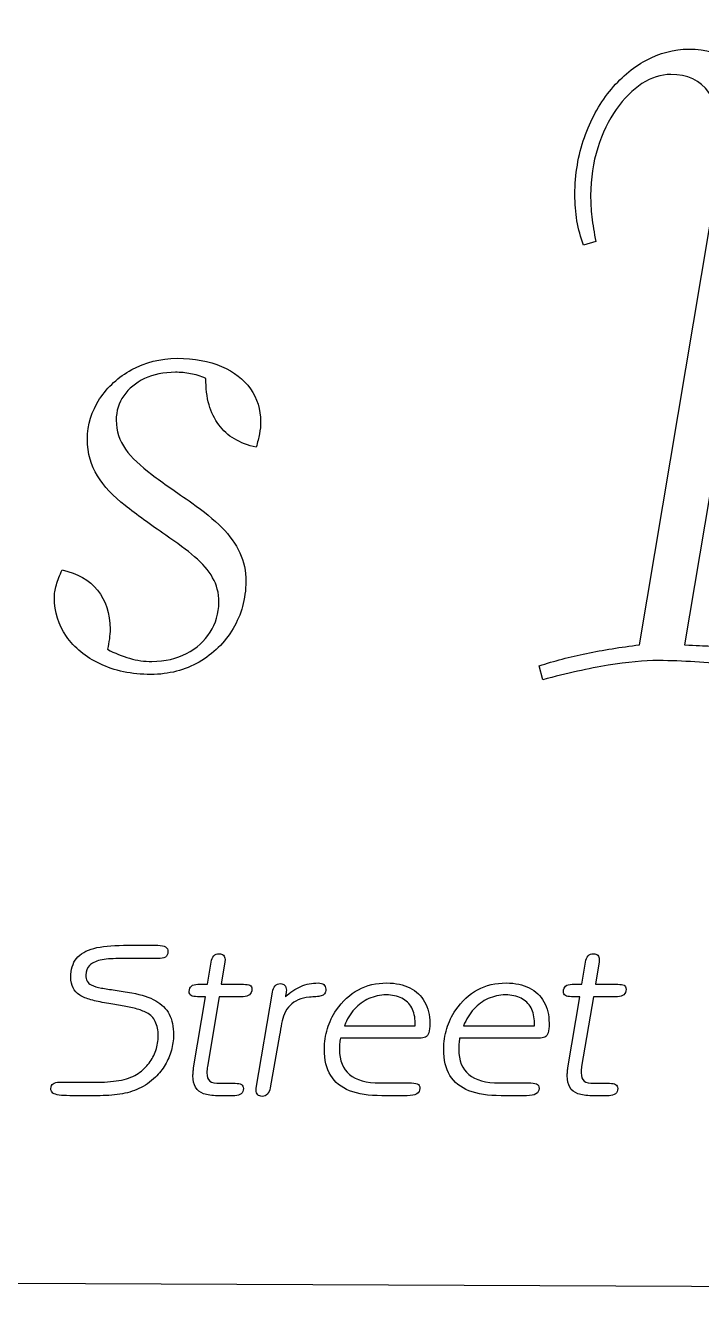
# Model space of a CAD drawing. Header units: millimetres. Extents: x -101 to 196, y -76 to 155.
# Drawn here: x 136.93 to 152.02, y 101.68 to 129.98 of the extents above; entities that cross this region are included whole.
import ezdxf

# ---------------------------------------------------------------- set-up
doc = ezdxf.new("R2010")
doc.units = ezdxf.units.MM
doc.header["$MEASUREMENT"] = 0
doc.layers.add('Capa 1', color=7, linetype='Continuous')

msp = doc.modelspace()

# ---------------------------------------------------------------- linework, layer by layer
at = {"layer": 'Capa 1', "color": 7}
msp.add_open_spline([(81.1485, 137.9786), (81.1485, 137.9786), (80.2355, 137.9786), (80.2355, 137.9786), (80.2355, 137.9786), (80.2355, 137.9786), (80.1349, 131.3575), (80.1349, 131.3575), (80.1349, 131.3575), (80.1349, 131.3575), (69.8957, 131.4652), (69.8957, 131.4652), (69.8957, 131.4652), (69.8957, 131.4652), (70.0032, 137.6636), (70.0032, 137.6636), (70.0032, 137.6636), (70.0032, 137.6636), (60.0788, 138.0784), (60.0788, 138.0784), (60.0788, 138.0784), (60.0788, 138.0784), (60.0788, 131.3575), (60.0788, 131.3575), (60.0788, 131.3575), (60.0788, 131.3575), (50.6702, 131.3575), (50.6702, 131.3575), (50.6702, 131.3575), (50.6702, 131.3575), (50.4628, 137.8708), (50.4628, 137.8708), (50.4628, 137.8708), (50.4628, 137.8708), (40.8469, 137.8708), (40.8469, 137.8708), (40.8469, 137.8708), (40.8469, 137.8708), (41.1552, 131.4652), (41.1552, 131.4652), (41.1552, 131.4652), (41.1552, 131.4652), (32.0617, 131.4652), (32.0617, 131.4652), (32.0617, 131.4652), (32.0617, 131.4652), (31.0231, 137.7698), (31.0231, 137.7698), (31.0231, 137.7698), (31.0231, 137.7698), (22.2983, 137.8708), (22.2983, 137.8708), (22.2983, 137.8708), (22.2983, 137.8708), (25.5685, 102.342), (25.5685, 102.342), (25.5685, 102.342), (25.5685, 102.342), (111.2145, 101.96), (111.2145, 101.96), (111.2145, 101.96), (111.2145, 101.96), (111.2133, 102.0352), (111.2133, 102.0352), (111.2133, 102.0352), (111.2133, 102.0352), (192.3729, 101.679), (192.3729, 101.679), (192.3729, 101.679), (192.3729, 101.679), (195.583, 137.67), (195.583, 137.67), (195.583, 137.67), (195.583, 137.67), (184.4111, 137.7698), (184.4111, 137.7698), (184.4111, 137.7698), (184.4111, 137.7698), (183.8962, 131.4317), (183.8962, 131.4317), (183.8962, 131.4317), (183.8962, 131.4317), (177.4892, 131.5317), (177.4892, 131.5317), (177.4892, 131.5317), (177.4892, 131.5317), (177.2821, 137.67), (177.2821, 137.67), (177.2821, 137.67), (177.2821, 137.67), (168.3897, 137.7698), (168.3897, 137.7698), (168.3897, 137.7698), (168.3897, 137.7698), (168.1817, 131.4317), (168.1817, 131.4317), (168.1817, 131.4317), (168.1817, 131.4317), (159.2898, 131.5317), (159.2898, 131.5317), (159.2898, 131.5317), (159.2898, 131.5317), (159.2898, 137.8708), (159.2898, 137.8708), (159.2898, 137.8708), (159.2898, 137.8708), (149.7804, 137.8708), (149.7804, 137.8708), (149.7804, 137.8708), (149.7804, 137.8708), (149.7804, 131.5317), (149.7804, 131.5317), (149.7804, 131.5317), (149.7804, 131.5317), (139.6492, 131.3305), (139.6492, 131.3305), (139.6492, 131.3305), (139.6492, 131.3305), (139.341, 137.7698), (139.341, 137.7698), (139.341, 137.7698), (139.341, 137.7698), (138.0712, 137.7573), (138.0712, 137.7573), (138.0712, 137.7573), (138.5328, 142.1253), (138.9549, 146.0923), (139.2751, 149.0454), (139.2751, 149.0454), (137.8607, 149.9912), (133.5118, 151.2237), (133.5118, 151.2237), (133.5118, 151.2237), (133.5119, 151.2239), (133.5118, 151.2237), (132.38, 147.7261), (132.38, 147.7261), (130.6776, 148.2888), (127.7425, 149.0454), (127.7425, 149.0454), (127.7425, 149.0454), (127.7426, 149.0454), (127.7425, 149.0454), (128.5942, 152.4499), (128.5942, 152.4499), (125.3837, 153.5821), (121.5977, 153.6756), (121.5977, 153.6756), (121.5977, 153.6756), (121.5977, 153.6758), (121.5977, 153.6756), (120.747, 150.0851), (120.747, 150.0851), (119.1454, 150.467), (114.7966, 150.7478), (114.7966, 150.7478), (114.7966, 150.7478), (114.7967, 150.748), (114.7966, 150.7478), (115.0781, 154.1523), (115.0781, 154.1523), (111.4858, 154.5274), (107.3249, 154.3402), (107.3249, 154.3402), (107.3249, 154.3402), (107.3249, 154.3403), (107.3249, 154.3402), (107.5122, 150.9358), (107.5122, 150.9358), (104.115, 151.0359), (100.9924, 150.1786), (100.9924, 150.1786), (100.9924, 150.1786), (100.9925, 150.1787), (100.9924, 150.1786), (100.3285, 153.777), (100.3285, 153.777), (97.4943, 153.871), (93.8089, 152.7317), (93.8089, 152.7317), (93.8089, 152.7317), (93.8089, 152.7318), (93.8089, 152.7317), (94.4725, 149.2333), (94.4725, 149.2333), (91.2554, 148.671), (88.2336, 147.6322), (88.2336, 147.6322), (88.2336, 147.6322), (88.2336, 147.6323), (87.852, 148.6708), (87.0944, 151.3172), (87.0944, 151.3172), (84.541, 150.8421), (79.7029, 149.0119), (79.7029, 149.0119), (79.7029, 149.0119), (79.7029, 149.0119), (81.1485, 137.9786), (81.1485, 137.9786)], degree=3, knots=[0, 0, 0, 0, 0.0196078, 0.0196078, 0.0196078, 0.0196078, 0.0392157, 0.0392157, 0.0392157, 0.0392157, 0.0588235, 0.0588235, 0.0588235, 0.0588235, 0.0784314, 0.0784314, 0.0784314, 0.0784314, 0.0980392, 0.0980392, 0.0980392, 0.0980392, 0.1176471, 0.1176471, 0.1176471, 0.1176471, 0.1372549, 0.1372549, 0.1372549, 0.1372549, 0.1568627, 0.1568627, 0.1568627, 0.1568627, 0.1764706, 0.1764706, 0.1764706, 0.1764706, 0.1960784, 0.1960784, 0.1960784, 0.1960784, 0.2156863, 0.2156863, 0.2156863, 0.2156863, 0.2352941, 0.2352941, 0.2352941, 0.2352941, 0.254902, 0.254902, 0.254902, 0.254902, 0.2745098, 0.2745098, 0.2745098, 0.2745098, 0.2941176, 0.2941176, 0.2941176, 0.2941176, 0.3137255, 0.3137255, 0.3137255, 0.3137255, 0.3333333, 0.3333333, 0.3333333, 0.3333333, 0.3529412, 0.3529412, 0.3529412, 0.3529412, 0.372549, 0.372549, 0.372549, 0.372549, 0.3921569, 0.3921569, 0.3921569, 0.3921569, 0.4117647, 0.4117647, 0.4117647, 0.4117647, 0.4313725, 0.4313725, 0.4313725, 0.4313725, 0.4509804, 0.4509804, 0.4509804, 0.4509804, 0.4705882, 0.4705882, 0.4705882, 0.4705882, 0.4901961, 0.4901961, 0.4901961, 0.4901961, 0.5098039, 0.5098039, 0.5098039, 0.5098039, 0.5294118, 0.5294118, 0.5294118, 0.5294118, 0.5490196, 0.5490196, 0.5490196, 0.5490196, 0.5686275, 0.5686275, 0.5686275, 0.5686275, 0.5882353, 0.5882353, 0.5882353, 0.5882353, 0.6078431, 0.6078431, 0.6078431, 0.6078431, 0.627451, 0.627451, 0.627451, 0.627451, 0.6470588, 0.6470588, 0.6470588, 0.6470588, 0.6666667, 0.6666667, 0.6666667, 0.6666667, 0.6862745, 0.6862745, 0.6862745, 0.6862745, 0.7058824, 0.7058824, 0.7058824, 0.7058824, 0.7254902, 0.7254902, 0.7254902, 0.7254902, 0.745098, 0.745098, 0.745098, 0.745098, 0.7647059, 0.7647059, 0.7647059, 0.7647059, 0.7843137, 0.7843137, 0.7843137, 0.7843137, 0.8039216, 0.8039216, 0.8039216, 0.8039216, 0.8235294, 0.8235294, 0.8235294, 0.8235294, 0.8431373, 0.8431373, 0.8431373, 0.8431373, 0.8627451, 0.8627451, 0.8627451, 0.8627451, 0.8823529, 0.8823529, 0.8823529, 0.8823529, 0.9019608, 0.9019608, 0.9019608, 0.9019608, 0.9215686, 0.9215686, 0.9215686, 0.9215686, 0.9411765, 0.9411765, 0.9411765, 0.9411765, 0.9607843, 0.9607843, 0.9607843, 0.9607843, 1, 1, 1, 1], dxfattribs=at)
at = {"layer": 'Capa 1', "lineweight": 9}
msp.add_open_spline([(81.1485, 137.9786), (81.1485, 137.9786), (80.2355, 137.9786), (80.2355, 137.9786), (80.2355, 137.9786), (80.2355, 137.9786), (80.1349, 131.3575), (80.1349, 131.3575), (80.1349, 131.3575), (80.1349, 131.3575), (69.8957, 131.4652), (69.8957, 131.4652), (69.8957, 131.4652), (69.8957, 131.4652), (70.0032, 137.6636), (70.0032, 137.6636), (70.0032, 137.6636), (70.0032, 137.6636), (60.0788, 138.0784), (60.0788, 138.0784), (60.0788, 138.0784), (60.0788, 138.0784), (60.0788, 131.3575), (60.0788, 131.3575), (60.0788, 131.3575), (60.0788, 131.3575), (50.6702, 131.3575), (50.6702, 131.3575), (50.6702, 131.3575), (50.6702, 131.3575), (50.4628, 137.8708), (50.4628, 137.8708), (50.4628, 137.8708), (50.4628, 137.8708), (40.8469, 137.8708), (40.8469, 137.8708), (40.8469, 137.8708), (40.8469, 137.8708), (41.1552, 131.4652), (41.1552, 131.4652), (41.1552, 131.4652), (41.1552, 131.4652), (32.0617, 131.4652), (32.0617, 131.4652), (32.0617, 131.4652), (32.0617, 131.4652), (31.0231, 137.7698), (31.0231, 137.7698), (31.0231, 137.7698), (31.0231, 137.7698), (22.2983, 137.8708), (22.2983, 137.8708), (22.2983, 137.8708), (22.2983, 137.8708), (25.5685, 102.342), (25.5685, 102.342), (25.5685, 102.342), (25.5685, 102.342), (111.2145, 101.96), (111.2145, 101.96), (111.2145, 101.96), (111.2145, 101.96), (111.2133, 102.0352), (111.2133, 102.0352), (111.2133, 102.0352), (111.2133, 102.0352), (192.3729, 101.679), (192.3729, 101.679), (192.3729, 101.679), (192.3729, 101.679), (195.583, 137.67), (195.583, 137.67), (195.583, 137.67), (195.583, 137.67), (184.4111, 137.7698), (184.4111, 137.7698), (184.4111, 137.7698), (184.4111, 137.7698), (183.8962, 131.4317), (183.8962, 131.4317), (183.8962, 131.4317), (183.8962, 131.4317), (177.4892, 131.5317), (177.4892, 131.5317), (177.4892, 131.5317), (177.4892, 131.5317), (177.2821, 137.67), (177.2821, 137.67), (177.2821, 137.67), (177.2821, 137.67), (168.3897, 137.7698), (168.3897, 137.7698), (168.3897, 137.7698), (168.3897, 137.7698), (168.1817, 131.4317), (168.1817, 131.4317), (168.1817, 131.4317), (168.1817, 131.4317), (159.2898, 131.5317), (159.2898, 131.5317), (159.2898, 131.5317), (159.2898, 131.5317), (159.2898, 137.8708), (159.2898, 137.8708), (159.2898, 137.8708), (159.2898, 137.8708), (149.7804, 137.8708), (149.7804, 137.8708), (149.7804, 137.8708), (149.7804, 137.8708), (149.7804, 131.5317), (149.7804, 131.5317), (149.7804, 131.5317), (149.7804, 131.5317), (139.6492, 131.3305), (139.6492, 131.3305), (139.6492, 131.3305), (139.6492, 131.3305), (139.341, 137.7698), (139.341, 137.7698), (139.341, 137.7698), (139.341, 137.7698), (138.0712, 137.7573), (138.0712, 137.7573), (138.0712, 137.7573), (138.5328, 142.1253), (138.9549, 146.0923), (139.2751, 149.0454), (139.2751, 149.0454), (137.8607, 149.9912), (133.5118, 151.2237), (133.5118, 151.2237), (133.5118, 151.2237), (133.5118, 151.2237), (133.5118, 151.2237), (132.38, 147.7261), (132.38, 147.7261), (130.6776, 148.2888), (127.7425, 149.0454), (127.7425, 149.0454), (127.7425, 149.0454), (127.7425, 149.0454), (127.7425, 149.0454), (128.5942, 152.4499), (128.5942, 152.4499), (125.3837, 153.5821), (121.5977, 153.6756), (121.5977, 153.6756), (121.5977, 153.6756), (121.5977, 153.6756), (121.5977, 153.6756), (120.747, 150.0851), (120.747, 150.0851), (119.1454, 150.467), (114.7966, 150.7478), (114.7966, 150.7478), (114.7966, 150.7478), (114.7966, 150.7478), (114.7966, 150.7478), (115.0781, 154.1523), (115.0781, 154.1523), (111.4858, 154.5274), (107.3249, 154.3402), (107.3249, 154.3402), (107.3249, 154.3402), (107.3249, 154.3402), (107.3249, 154.3402), (107.5122, 150.9358), (107.5122, 150.9358), (104.115, 151.0359), (100.9924, 150.1786), (100.9924, 150.1786), (100.9924, 150.1786), (100.9924, 150.1786), (100.9924, 150.1786), (100.3285, 153.777), (100.3285, 153.777), (97.4943, 153.871), (93.8089, 152.7317), (93.8089, 152.7317), (93.8089, 152.7317), (93.8089, 152.7317), (93.8089, 152.7317), (94.4725, 149.2333), (94.4725, 149.2333), (91.2554, 148.671), (88.2336, 147.6322), (88.2336, 147.6322), (88.2336, 147.6322), (88.2336, 147.6322), (87.852, 148.6708), (87.0944, 151.3172), (87.0944, 151.3172), (84.541, 150.8421), (79.7029, 149.0119), (79.7029, 149.0119), (79.7029, 149.0119), (79.7029, 149.0119), (81.1485, 137.9786), (81.1485, 137.9786)], degree=3, knots=[0, 0, 0, 0, 0.0196078, 0.0196078, 0.0196078, 0.0196078, 0.0392157, 0.0392157, 0.0392157, 0.0392157, 0.0588235, 0.0588235, 0.0588235, 0.0588235, 0.0784314, 0.0784314, 0.0784314, 0.0784314, 0.0980392, 0.0980392, 0.0980392, 0.0980392, 0.1176471, 0.1176471, 0.1176471, 0.1176471, 0.1372549, 0.1372549, 0.1372549, 0.1372549, 0.1568627, 0.1568627, 0.1568627, 0.1568627, 0.1764706, 0.1764706, 0.1764706, 0.1764706, 0.1960784, 0.1960784, 0.1960784, 0.1960784, 0.2156863, 0.2156863, 0.2156863, 0.2156863, 0.2352941, 0.2352941, 0.2352941, 0.2352941, 0.254902, 0.254902, 0.254902, 0.254902, 0.2745098, 0.2745098, 0.2745098, 0.2745098, 0.2941176, 0.2941176, 0.2941176, 0.2941176, 0.3137255, 0.3137255, 0.3137255, 0.3137255, 0.3333333, 0.3333333, 0.3333333, 0.3333333, 0.3529412, 0.3529412, 0.3529412, 0.3529412, 0.372549, 0.372549, 0.372549, 0.372549, 0.3921569, 0.3921569, 0.3921569, 0.3921569, 0.4117647, 0.4117647, 0.4117647, 0.4117647, 0.4313725, 0.4313725, 0.4313725, 0.4313725, 0.4509804, 0.4509804, 0.4509804, 0.4509804, 0.4705882, 0.4705882, 0.4705882, 0.4705882, 0.4901961, 0.4901961, 0.4901961, 0.4901961, 0.5098039, 0.5098039, 0.5098039, 0.5098039, 0.5294118, 0.5294118, 0.5294118, 0.5294118, 0.5490196, 0.5490196, 0.5490196, 0.5490196, 0.5686275, 0.5686275, 0.5686275, 0.5686275, 0.5882353, 0.5882353, 0.5882353, 0.5882353, 0.6078431, 0.6078431, 0.6078431, 0.6078431, 0.627451, 0.627451, 0.627451, 0.627451, 0.6470588, 0.6470588, 0.6470588, 0.6470588, 0.6666667, 0.6666667, 0.6666667, 0.6666667, 0.6862745, 0.6862745, 0.6862745, 0.6862745, 0.7058824, 0.7058824, 0.7058824, 0.7058824, 0.7254902, 0.7254902, 0.7254902, 0.7254902, 0.745098, 0.745098, 0.745098, 0.745098, 0.7647059, 0.7647059, 0.7647059, 0.7647059, 0.7843137, 0.7843137, 0.7843137, 0.7843137, 0.8039216, 0.8039216, 0.8039216, 0.8039216, 0.8235294, 0.8235294, 0.8235294, 0.8235294, 0.8431373, 0.8431373, 0.8431373, 0.8431373, 0.8627451, 0.8627451, 0.8627451, 0.8627451, 0.8823529, 0.8823529, 0.8823529, 0.8823529, 0.9019608, 0.9019608, 0.9019608, 0.9019608, 0.9215686, 0.9215686, 0.9215686, 0.9215686, 0.9411765, 0.9411765, 0.9411765, 0.9411765, 0.9607843, 0.9607843, 0.9607843, 0.9607843, 1, 1, 1, 1], dxfattribs=at)
at = {"layer": 'Capa 1', "color": 250}
for points, knots in [([(150.6327, 116.1679), (150.215, 116.1195), (149.8232, 116.0545), (149.4509, 115.9768), (149.4509, 115.9768), (149.0788, 115.9026), (148.7289, 115.8085), (148.3987, 115.7016), (148.3987, 115.7016), (148.3987, 115.7016), (148.4765, 115.3908), (148.4765, 115.3908), (148.4765, 115.3908), (149.0204, 115.5367), (149.506, 115.6433), (149.9366, 115.7146), (149.9366, 115.7146), (150.3674, 115.7827), (150.7395, 115.8182), (151.06, 115.8182), (151.06, 115.8182), (151.6104, 115.8151), (152.1446, 115.7793), (152.6658, 115.7113), (152.6658, 115.7113), (153.1872, 115.6466), (153.6922, 115.5818), (154.181, 115.5171), (154.181, 115.5171), (154.6699, 115.4523), (155.1459, 115.4167), (155.6056, 115.4102), (155.6056, 115.4102), (156.6029, 115.4168), (157.4607, 115.5851), (158.1795, 115.9218), (158.1795, 115.9218), (158.9016, 116.2586), (159.4583, 116.7247), (159.8501, 117.3269), (159.8501, 117.3269), (160.2419, 117.9292), (160.4393, 118.6284), (160.4426, 119.4313), (160.4426, 119.4313), (160.4427, 120.0854), (160.2613, 120.6681), (159.8986, 121.1796), (159.8986, 121.1796), (159.536, 121.688), (158.9856, 122.1542), (158.2475, 122.5783), (158.2475, 122.5783), (159.2286, 123.0674), (159.9602, 123.6078), (160.4393, 124.1971), (160.4393, 124.1971), (160.9217, 124.7864), (161.1613, 125.4598), (161.1613, 126.2109), (161.1613, 126.2109), (161.1582, 126.6319), (161.0868, 127.0203), (160.9476, 127.3796), (160.9476, 127.3796), (160.8086, 127.7392), (160.6109, 128.0531), (160.3584, 128.325), (160.3584, 128.325), (160.1059, 128.5939), (159.808, 128.8042), (159.4648, 128.9531), (159.4648, 128.9531), (159.125, 129.1054), (158.7493, 129.1798), (158.3446, 129.183), (158.3446, 129.183), (157.0561, 129.183), (156.0006, 128.6099), (155.1815, 127.4638), (155.1815, 127.4638), (154.3592, 126.3178), (153.7569, 124.5986), (153.3716, 122.3063), (153.3716, 122.3063), (153.3716, 122.3063), (152.3228, 116.129), (152.3228, 116.129), (152.3228, 116.129), (152.3228, 116.129), (152.4198, 116.129), (152.4198, 116.129), (152.4198, 116.129), (152.4101, 116.129), (152.3421, 116.1322), (152.2126, 116.1419), (152.2126, 116.1419), (152.0865, 116.1484), (151.8953, 116.1581), (151.6428, 116.1678), (151.6428, 116.1678), (151.6428, 116.1678), (153.3329, 126.2305), (153.3329, 126.2305), (153.3329, 126.2305), (153.3717, 126.4731), (153.404, 126.6965), (153.4299, 126.8972), (153.4299, 126.8972), (153.4559, 127.1012), (153.4688, 127.2793), (153.4688, 127.4347), (153.4688, 127.4347), (153.469, 127.8459), (153.4008, 128.202), (153.2713, 128.5031), (153.2713, 128.5031), (153.1386, 128.8042), (152.9443, 129.0373), (152.6885, 129.2024), (152.6885, 129.2024), (152.4327, 129.3676), (152.1155, 129.4517), (151.7399, 129.455), (151.7399, 129.455), (151.4032, 129.4517), (151.0827, 129.3675), (150.7783, 129.2024), (150.7783, 129.2024), (150.4742, 129.0374), (150.202, 128.8074), (149.9657, 128.5096), (149.9657, 128.5096), (149.7294, 128.215), (149.5416, 127.8718), (149.4056, 127.48), (149.4056, 127.48), (149.2665, 127.0883), (149.1984, 126.6641), (149.1951, 126.2109), (149.1951, 126.2109), (149.1952, 126.007), (149.2113, 125.8127), (149.2405, 125.6249), (149.2405, 125.6249), (149.2728, 125.4405), (149.3214, 125.259), (149.3894, 125.0842), (149.3894, 125.0842), (149.3894, 125.0842), (149.6616, 125.1621), (149.6616, 125.1621), (149.6616, 125.1621), (149.6227, 125.3561), (149.5934, 125.5407), (149.5739, 125.7123), (149.5739, 125.7123), (149.5546, 125.8872), (149.5448, 126.0458), (149.5448, 126.1914), (149.5448, 126.1914), (149.5481, 126.5736), (149.5998, 126.9264), (149.7034, 127.2534), (149.7034, 127.2534), (149.807, 127.5804), (149.9463, 127.8653), (150.1179, 128.1113), (150.1179, 128.1113), (150.2896, 128.3543), (150.4805, 128.5452), (150.6909, 128.6844), (150.6909, 128.6844), (150.9014, 128.8205), (151.115, 128.8884), (151.332, 128.8916), (151.332, 128.8916), (151.7108, 128.8885), (151.9924, 128.7556), (152.1802, 128.4901), (152.1802, 128.4901), (152.3649, 128.2248), (152.4586, 127.8459), (152.4586, 127.357), (152.4586, 127.357), (152.4587, 127.2988), (152.4522, 127.1919), (152.4392, 127.0397), (152.4392, 127.0397), (152.4264, 126.8877), (152.4004, 126.6868), (152.3615, 126.444), (152.3615, 126.444), (152.3615, 126.444), (150.6327, 116.1679), (150.6327, 116.1679)], [0, 0, 0, 0, 0.02, 0.02, 0.02, 0.02, 0.04, 0.04, 0.04, 0.04, 0.06, 0.06, 0.06, 0.06, 0.08, 0.08, 0.08, 0.08, 0.1, 0.1, 0.1, 0.1, 0.12, 0.12, 0.12, 0.12, 0.14, 0.14, 0.14, 0.14, 0.16, 0.16, 0.16, 0.16, 0.18, 0.18, 0.18, 0.18, 0.2, 0.2, 0.2, 0.2, 0.22, 0.22, 0.22, 0.22, 0.24, 0.24, 0.24, 0.24, 0.26, 0.26, 0.26, 0.26, 0.28, 0.28, 0.28, 0.28, 0.3, 0.3, 0.3, 0.3, 0.32, 0.32, 0.32, 0.32, 0.34, 0.34, 0.34, 0.34, 0.36, 0.36, 0.36, 0.36, 0.38, 0.38, 0.38, 0.38, 0.4, 0.4, 0.4, 0.4, 0.42, 0.42, 0.42, 0.42, 0.44, 0.44, 0.44, 0.44, 0.46, 0.46, 0.46, 0.46, 0.48, 0.48, 0.48, 0.48, 0.5, 0.5, 0.5, 0.5, 0.52, 0.52, 0.52, 0.52, 0.54, 0.54, 0.54, 0.54, 0.56, 0.56, 0.56, 0.56, 0.58, 0.58, 0.58, 0.58, 0.6, 0.6, 0.6, 0.6, 0.62, 0.62, 0.62, 0.62, 0.64, 0.64, 0.64, 0.64, 0.66, 0.66, 0.66, 0.66, 0.68, 0.68, 0.68, 0.68, 0.7, 0.7, 0.7, 0.7, 0.72, 0.72, 0.72, 0.72, 0.74, 0.74, 0.74, 0.74, 0.76, 0.76, 0.76, 0.76, 0.78, 0.78, 0.78, 0.78, 0.8, 0.8, 0.8, 0.8, 0.82, 0.82, 0.82, 0.82, 0.84, 0.84, 0.84, 0.84, 0.86, 0.86, 0.86, 0.86, 0.88, 0.88, 0.88, 0.88, 0.9, 0.9, 0.9, 0.9, 0.92, 0.92, 0.92, 0.92, 0.94, 0.94, 0.94, 0.94, 0.96, 0.96, 0.96, 0.96, 1, 1, 1, 1]), ([(137.7535, 117.8385), (137.6954, 117.7221), (137.6531, 117.6118), (137.6239, 117.505), (137.6239, 117.505), (137.595, 117.4016), (137.5786, 117.3042), (137.5786, 117.2168), (137.5786, 117.2168), (137.5819, 116.9029), (137.6725, 116.6146), (137.8473, 116.3589), (137.8473, 116.3589), (138.0256, 116.1032), (138.2747, 115.8959), (138.5984, 115.7437), (138.5984, 115.7437), (138.9191, 115.5916), (139.2978, 115.5106), (139.7348, 115.5074), (139.7348, 115.5074), (140.1332, 115.5107), (140.4924, 115.6045), (140.8097, 115.7858), (140.8097, 115.7858), (141.1272, 115.9704), (141.3795, 116.2164), (141.5673, 116.5305), (141.5673, 116.5305), (141.752, 116.8414), (141.849, 117.1942), (141.8522, 117.5859), (141.8522, 117.5859), (141.8523, 117.8159), (141.8069, 118.0295), (141.7163, 118.2237), (141.7163, 118.2237), (141.6256, 118.4182), (141.4929, 118.6058), (141.3148, 118.7871), (141.3148, 118.7871), (141.1369, 118.9653), (140.9133, 119.1497), (140.6478, 119.3342), (140.6478, 119.3342), (140.3015, 119.5707), (140.0036, 119.781), (139.751, 119.9688), (139.751, 119.9688), (139.4986, 120.1567), (139.3042, 120.3443), (139.1683, 120.5321), (139.1683, 120.5321), (139.0291, 120.7232), (138.9611, 120.9368), (138.9578, 121.1796), (138.9578, 121.1796), (138.9612, 121.3836), (139.0161, 121.5649), (139.1262, 121.7236), (139.1262, 121.7236), (139.2396, 121.8855), (139.3917, 122.0117), (139.5924, 122.1056), (139.5924, 122.1056), (139.7899, 122.1996), (140.0165, 122.2448), (140.2788, 122.2481), (140.2788, 122.2481), (140.3953, 122.2482), (140.5086, 122.2383), (140.6187, 122.2157), (140.6187, 122.2157), (140.7289, 122.1964), (140.8421, 122.1606), (140.9587, 122.1121), (140.9587, 122.1121), (140.9589, 121.6751), (141.0558, 121.3286), (141.2468, 121.076), (141.2468, 121.076), (141.4347, 120.8205), (141.7163, 120.6552), (142.0853, 120.5775), (142.0853, 120.5775), (142.1146, 120.6843), (142.1371, 120.7814), (142.1566, 120.8753), (142.1566, 120.8753), (142.1729, 120.9661), (142.1825, 121.0534), (142.1825, 121.1408), (142.1825, 121.1408), (142.1793, 121.4225), (142.1048, 121.6685), (141.9526, 121.879), (141.9526, 121.879), (141.8038, 122.0926), (141.59, 122.2578), (141.3116, 122.3776), (141.3116, 122.3776), (141.0331, 122.4975), (140.7029, 122.5556), (140.3176, 122.5589), (140.3176, 122.5589), (139.9455, 122.5556), (139.6086, 122.4714), (139.3075, 122.3063), (139.3075, 122.3063), (139.0065, 122.1413), (138.7668, 121.9243), (138.5887, 121.6523), (138.5887, 121.6523), (138.4108, 121.3804), (138.32, 121.0793), (138.3168, 120.7523), (138.3168, 120.7523), (138.3201, 120.4383), (138.3945, 120.1663), (138.5402, 119.9364), (138.5402, 119.9364), (138.6892, 119.7035), (138.8931, 119.4831), (139.1553, 119.2759), (139.1553, 119.2759), (139.4144, 119.072), (139.7187, 118.8518), (140.0651, 118.6155), (140.0651, 118.6155), (140.3177, 118.444), (140.5345, 118.282), (140.7094, 118.1331), (140.7094, 118.1331), (140.8843, 117.9842), (141.0202, 117.8287), (141.1108, 117.6668), (141.1108, 117.6668), (141.2048, 117.5083), (141.25, 117.3237), (141.25, 117.1197), (141.25, 117.1197), (141.2468, 116.8706), (141.1821, 116.647), (141.0558, 116.4495), (141.0558, 116.4495), (140.9295, 116.252), (140.7547, 116.0934), (140.5313, 115.9768), (140.5313, 115.9768), (140.308, 115.8603), (140.0489, 115.802), (139.7543, 115.7988), (139.7543, 115.7988), (139.5893, 115.799), (139.424, 115.8214), (139.2589, 115.87), (139.2589, 115.87), (139.094, 115.9155), (138.9287, 115.9833), (138.7636, 116.0707), (138.7636, 116.0707), (138.783, 116.1484), (138.7959, 116.2261), (138.8057, 116.3006), (138.8057, 116.3006), (138.8156, 116.3784), (138.8218, 116.4495), (138.8218, 116.5175), (138.8218, 116.5175), (138.8187, 116.8706), (138.728, 117.1618), (138.5434, 117.3884), (138.5434, 117.3884), (138.359, 117.6185), (138.0966, 117.7672), (137.7535, 117.8385)], [0, 0, 0, 0, 0.0222222, 0.0222222, 0.0222222, 0.0222222, 0.0444444, 0.0444444, 0.0444444, 0.0444444, 0.0666667, 0.0666667, 0.0666667, 0.0666667, 0.0888889, 0.0888889, 0.0888889, 0.0888889, 0.1111111, 0.1111111, 0.1111111, 0.1111111, 0.1333333, 0.1333333, 0.1333333, 0.1333333, 0.1555556, 0.1555556, 0.1555556, 0.1555556, 0.1777778, 0.1777778, 0.1777778, 0.1777778, 0.2, 0.2, 0.2, 0.2, 0.2222222, 0.2222222, 0.2222222, 0.2222222, 0.2444444, 0.2444444, 0.2444444, 0.2444444, 0.2666667, 0.2666667, 0.2666667, 0.2666667, 0.2888889, 0.2888889, 0.2888889, 0.2888889, 0.3111111, 0.3111111, 0.3111111, 0.3111111, 0.3333333, 0.3333333, 0.3333333, 0.3333333, 0.3555556, 0.3555556, 0.3555556, 0.3555556, 0.3777778, 0.3777778, 0.3777778, 0.3777778, 0.4, 0.4, 0.4, 0.4, 0.4222222, 0.4222222, 0.4222222, 0.4222222, 0.4444444, 0.4444444, 0.4444444, 0.4444444, 0.4666667, 0.4666667, 0.4666667, 0.4666667, 0.4888889, 0.4888889, 0.4888889, 0.4888889, 0.5111111, 0.5111111, 0.5111111, 0.5111111, 0.5333333, 0.5333333, 0.5333333, 0.5333333, 0.5555556, 0.5555556, 0.5555556, 0.5555556, 0.5777778, 0.5777778, 0.5777778, 0.5777778, 0.6, 0.6, 0.6, 0.6, 0.6222222, 0.6222222, 0.6222222, 0.6222222, 0.6444444, 0.6444444, 0.6444444, 0.6444444, 0.6666667, 0.6666667, 0.6666667, 0.6666667, 0.6888889, 0.6888889, 0.6888889, 0.6888889, 0.7111111, 0.7111111, 0.7111111, 0.7111111, 0.7333333, 0.7333333, 0.7333333, 0.7333333, 0.7555556, 0.7555556, 0.7555556, 0.7555556, 0.7777778, 0.7777778, 0.7777778, 0.7777778, 0.8, 0.8, 0.8, 0.8, 0.8222222, 0.8222222, 0.8222222, 0.8222222, 0.8444444, 0.8444444, 0.8444444, 0.8444444, 0.8666667, 0.8666667, 0.8666667, 0.8666667, 0.8888889, 0.8888889, 0.8888889, 0.8888889, 0.9111111, 0.9111111, 0.9111111, 0.9111111, 0.9333333, 0.9333333, 0.9333333, 0.9333333, 0.9555556, 0.9555556, 0.9555556, 0.9555556, 1, 1, 1, 1]), ([(138.5483, 106.4163), (138.5483, 106.4163), (137.6988, 106.4163), (137.6988, 106.4163), (137.6988, 106.4163), (137.6321, 106.4171), (137.5826, 106.4055), (137.5497, 106.3832), (137.5497, 106.3832), (137.5178, 106.3611), (137.5011, 106.324), (137.5011, 106.2729), (137.5011, 106.2729), (137.5011, 106.2311), (137.5159, 106.198), (137.5464, 106.175), (137.5464, 106.175), (137.5769, 106.152), (137.6229, 106.1363), (137.6847, 106.1272), (137.6847, 106.1272), (137.7474, 106.119), (137.8254, 106.1149), (137.9209, 106.1149), (137.9209, 106.1149), (137.9209, 106.1149), (138.5284, 106.115), (138.5284, 106.115), (138.5284, 106.115), (138.7154, 106.1143), (138.8856, 106.1248), (139.0404, 106.1478), (139.0404, 106.1478), (139.1944, 106.171), (139.3367, 106.2129), (139.4676, 106.2729), (139.4676, 106.2729), (139.5978, 106.3331), (139.7211, 106.4186), (139.8372, 106.5298), (139.8372, 106.5298), (139.9213, 106.6113), (139.9936, 106.7026), (140.0529, 106.8047), (140.0529, 106.8047), (140.1122, 106.9068), (140.1582, 107.0146), (140.1895, 107.1274), (140.1895, 107.1274), (140.2209, 107.2402), (140.2372, 107.3537), (140.2372, 107.4682), (140.2372, 107.4682), (140.2382, 107.6535), (140.206, 107.8081), (140.1418, 107.9324), (140.1418, 107.9324), (140.0768, 108.0568), (139.9763, 108.1563), (139.8397, 108.2329), (139.8397, 108.2329), (139.7024, 108.3088), (139.5252, 108.3662), (139.3087, 108.4065), (139.3087, 108.4065), (139.1737, 108.4322), (139.0486, 108.4526), (138.935, 108.4683), (138.935, 108.4683), (138.8207, 108.484), (138.7185, 108.4996), (138.6288, 108.516), (138.6288, 108.516), (138.5391, 108.5334), (138.4625, 108.5555), (138.4, 108.5844), (138.4, 108.5844), (138.3629, 108.6027), (138.3333, 108.6296), (138.3127, 108.6675), (138.3127, 108.6675), (138.2923, 108.7047), (138.2814, 108.7498), (138.2814, 108.8017), (138.2814, 108.8017), (138.2816, 108.8924), (138.3078, 108.9638), (138.3613, 109.0182), (138.3613, 109.0182), (138.4149, 109.0734), (138.4955, 109.112), (138.6033, 109.1367), (138.6033, 109.1367), (138.712, 109.1607), (138.8478, 109.1729), (139.0124, 109.1721), (139.0124, 109.1721), (139.0124, 109.1721), (139.8818, 109.1722), (139.8818, 109.1722), (139.8818, 109.1722), (139.9607, 109.1722), (140.0191, 109.1836), (140.057, 109.2075), (140.057, 109.2075), (140.0949, 109.2313), (140.1138, 109.2692), (140.1138, 109.3202), (140.1138, 109.3202), (140.1147, 109.374), (140.0965, 109.4124), (140.0594, 109.4355), (140.0594, 109.4355), (140.0233, 109.4577), (139.9656, 109.4692), (139.8866, 109.4684), (139.8866, 109.4684), (139.8866, 109.4684), (139.1212, 109.4684), (139.1212, 109.4684), (139.1212, 109.4684), (138.8545, 109.4692), (138.6346, 109.447), (138.4609, 109.4001), (138.4609, 109.4001), (138.2873, 109.3541), (138.1571, 109.2791), (138.0724, 109.1745), (138.0724, 109.1745), (137.9877, 109.0702), (137.9456, 108.9309), (137.9456, 108.7572), (137.9456, 108.7572), (137.9456, 108.6626), (137.9621, 108.5835), (137.9958, 108.5193), (137.9958, 108.5193), (138.0288, 108.4544), (138.0789, 108.4016), (138.1456, 108.3588), (138.1456, 108.3588), (138.2123, 108.3169), (138.2954, 108.2814), (138.3959, 108.2534), (138.3959, 108.2534), (138.4957, 108.2256), (138.6123, 108.2008), (138.7457, 108.1794), (138.7457, 108.1794), (138.8693, 108.159), (138.9852, 108.139), (139.0931, 108.1209), (139.0931, 108.1209), (139.2009, 108.1028), (139.3005, 108.0814), (139.3927, 108.0567), (139.3927, 108.0567), (139.4849, 108.0329), (139.5688, 108.0007), (139.6446, 107.962), (139.6446, 107.962), (139.7262, 107.9192), (139.7886, 107.8542), (139.8314, 107.7661), (139.8314, 107.7661), (139.8752, 107.6789), (139.8965, 107.5727), (139.8965, 107.4484), (139.8965, 107.4484), (139.8967, 107.3356), (139.8783, 107.2286), (139.8438, 107.1257), (139.8438, 107.1257), (139.8093, 107.0229), (139.7582, 106.9282), (139.6923, 106.8409), (139.6923, 106.8409), (139.6266, 106.7546), (139.5458, 106.6788), (139.452, 106.6137), (139.452, 106.6137), (139.3533, 106.5472), (139.2289, 106.4977), (139.0782, 106.4647), (139.0782, 106.4647), (138.9277, 106.4327), (138.7506, 106.4162), (138.5483, 106.4163)], [0, 0, 0, 0, 0.0208333, 0.0208333, 0.0208333, 0.0208333, 0.0416667, 0.0416667, 0.0416667, 0.0416667, 0.0625, 0.0625, 0.0625, 0.0625, 0.0833333, 0.0833333, 0.0833333, 0.0833333, 0.1041667, 0.1041667, 0.1041667, 0.1041667, 0.125, 0.125, 0.125, 0.125, 0.1458333, 0.1458333, 0.1458333, 0.1458333, 0.1666667, 0.1666667, 0.1666667, 0.1666667, 0.1875, 0.1875, 0.1875, 0.1875, 0.2083333, 0.2083333, 0.2083333, 0.2083333, 0.2291667, 0.2291667, 0.2291667, 0.2291667, 0.25, 0.25, 0.25, 0.25, 0.2708333, 0.2708333, 0.2708333, 0.2708333, 0.2916667, 0.2916667, 0.2916667, 0.2916667, 0.3125, 0.3125, 0.3125, 0.3125, 0.3333333, 0.3333333, 0.3333333, 0.3333333, 0.3541667, 0.3541667, 0.3541667, 0.3541667, 0.375, 0.375, 0.375, 0.375, 0.3958333, 0.3958333, 0.3958333, 0.3958333, 0.4166667, 0.4166667, 0.4166667, 0.4166667, 0.4375, 0.4375, 0.4375, 0.4375, 0.4583333, 0.4583333, 0.4583333, 0.4583333, 0.4791667, 0.4791667, 0.4791667, 0.4791667, 0.5, 0.5, 0.5, 0.5, 0.5208333, 0.5208333, 0.5208333, 0.5208333, 0.5416667, 0.5416667, 0.5416667, 0.5416667, 0.5625, 0.5625, 0.5625, 0.5625, 0.5833333, 0.5833333, 0.5833333, 0.5833333, 0.6041667, 0.6041667, 0.6041667, 0.6041667, 0.625, 0.625, 0.625, 0.625, 0.6458333, 0.6458333, 0.6458333, 0.6458333, 0.6666667, 0.6666667, 0.6666667, 0.6666667, 0.6875, 0.6875, 0.6875, 0.6875, 0.7083333, 0.7083333, 0.7083333, 0.7083333, 0.7291667, 0.7291667, 0.7291667, 0.7291667, 0.75, 0.75, 0.75, 0.75, 0.7708333, 0.7708333, 0.7708333, 0.7708333, 0.7916667, 0.7916667, 0.7916667, 0.7916667, 0.8125, 0.8125, 0.8125, 0.8125, 0.8333333, 0.8333333, 0.8333333, 0.8333333, 0.8541667, 0.8541667, 0.8541667, 0.8541667, 0.875, 0.875, 0.875, 0.875, 0.8958333, 0.8958333, 0.8958333, 0.8958333, 0.9166667, 0.9166667, 0.9166667, 0.9166667, 0.9375, 0.9375, 0.9375, 0.9375, 0.9583333, 0.9583333, 0.9583333, 0.9583333, 1, 1, 1, 1]), ([(140.9535, 108.3227), (140.9535, 108.3227), (140.6868, 106.7373), (140.6868, 106.7373), (140.6868, 106.7373), (140.6819, 106.7052), (140.6784, 106.6755), (140.676, 106.6467), (140.676, 106.6467), (140.6735, 106.6179), (140.6718, 106.589), (140.6718, 106.5594), (140.6718, 106.5594), (140.6719, 106.4534), (140.6908, 106.3668), (140.7295, 106.3018), (140.7295, 106.3018), (140.7682, 106.2359), (140.8291, 106.1882), (140.9106, 106.1585), (140.9106, 106.1585), (140.992, 106.1289), (141.0966, 106.1149), (141.225, 106.1149), (141.225, 106.1149), (141.225, 106.1149), (141.6054, 106.115), (141.6054, 106.115), (141.6054, 106.115), (141.6655, 106.1158), (141.7123, 106.1297), (141.7461, 106.1569), (141.7461, 106.1569), (141.7798, 106.1849), (141.7971, 106.2236), (141.7979, 106.2729), (141.7979, 106.2729), (141.7981, 106.319), (141.7831, 106.3503), (141.7526, 106.3676), (141.7526, 106.3676), (141.7231, 106.3841), (141.6769, 106.3923), (141.6152, 106.3915), (141.6152, 106.3915), (141.6152, 106.3915), (141.2744, 106.3917), (141.2744, 106.3917), (141.2744, 106.3917), (141.169, 106.3909), (141.0941, 106.4071), (141.0488, 106.4425), (141.0488, 106.4425), (141.0037, 106.478), (140.9822, 106.538), (140.983, 106.6236), (140.983, 106.6236), (140.9831, 106.6508), (140.9838, 106.6763), (140.9863, 106.701), (140.9863, 106.701), (140.9881, 106.725), (140.9904, 106.7471), (140.9929, 106.7668), (140.9929, 106.7668), (140.9929, 106.7668), (141.2548, 108.3227), (141.2548, 108.3227), (141.2548, 108.3227), (141.2548, 108.3227), (141.7931, 108.3227), (141.7931, 108.3227), (141.7931, 108.3227), (141.8532, 108.3235), (141.9, 108.3382), (141.9337, 108.367), (141.9337, 108.367), (141.9675, 108.3959), (141.9848, 108.4354), (141.9856, 108.4856), (141.9856, 108.4856), (141.9856, 108.5318), (141.9708, 108.5621), (141.9403, 108.5778), (141.9403, 108.5778), (141.9108, 108.5935), (141.8646, 108.6), (141.8028, 108.5992), (141.8028, 108.5992), (141.8028, 108.5992), (141.2992, 108.5993), (141.2992, 108.5993), (141.2992, 108.5993), (141.2992, 108.5993), (141.3831, 109.1029), (141.3831, 109.1029), (141.3831, 109.1029), (141.3855, 109.1128), (141.3872, 109.1219), (141.3872, 109.1293), (141.3872, 109.1293), (141.3881, 109.1376), (141.388, 109.1449), (141.388, 109.1523), (141.388, 109.1523), (141.3881, 109.1944), (141.3756, 109.2264), (141.3526, 109.2478), (141.3526, 109.2478), (141.3296, 109.27), (141.2966, 109.2807), (141.2546, 109.2807), (141.2546, 109.2807), (141.2077, 109.2807), (141.1682, 109.2651), (141.1377, 109.233), (141.1377, 109.233), (141.1073, 109.2017), (141.0867, 109.1548), (141.0768, 109.0931), (141.0768, 109.0931), (141.0768, 109.0931), (140.998, 108.5993), (140.998, 108.5993), (140.998, 108.5993), (140.998, 108.5993), (140.7805, 108.5993), (140.7805, 108.5993), (140.7805, 108.5993), (140.7164, 108.5993), (140.6685, 108.586), (140.6364, 108.5588), (140.6364, 108.5588), (140.6045, 108.5326), (140.5879, 108.493), (140.5879, 108.4411), (140.5879, 108.4411), (140.588, 108.3977), (140.6019, 108.3662), (140.6315, 108.3489), (140.6315, 108.3489), (140.6604, 108.331), (140.7072, 108.3218), (140.7706, 108.3226), (140.7706, 108.3226), (140.7706, 108.3226), (140.9535, 108.3227), (140.9535, 108.3227)], [0, 0, 0, 0, 0.0263158, 0.0263158, 0.0263158, 0.0263158, 0.0526316, 0.0526316, 0.0526316, 0.0526316, 0.0789474, 0.0789474, 0.0789474, 0.0789474, 0.1052632, 0.1052632, 0.1052632, 0.1052632, 0.1315789, 0.1315789, 0.1315789, 0.1315789, 0.1578947, 0.1578947, 0.1578947, 0.1578947, 0.1842105, 0.1842105, 0.1842105, 0.1842105, 0.2105263, 0.2105263, 0.2105263, 0.2105263, 0.2368421, 0.2368421, 0.2368421, 0.2368421, 0.2631579, 0.2631579, 0.2631579, 0.2631579, 0.2894737, 0.2894737, 0.2894737, 0.2894737, 0.3157895, 0.3157895, 0.3157895, 0.3157895, 0.3421053, 0.3421053, 0.3421053, 0.3421053, 0.3684211, 0.3684211, 0.3684211, 0.3684211, 0.3947368, 0.3947368, 0.3947368, 0.3947368, 0.4210526, 0.4210526, 0.4210526, 0.4210526, 0.4473684, 0.4473684, 0.4473684, 0.4473684, 0.4736842, 0.4736842, 0.4736842, 0.4736842, 0.5, 0.5, 0.5, 0.5, 0.5263158, 0.5263158, 0.5263158, 0.5263158, 0.5526316, 0.5526316, 0.5526316, 0.5526316, 0.5789474, 0.5789474, 0.5789474, 0.5789474, 0.6052632, 0.6052632, 0.6052632, 0.6052632, 0.6315789, 0.6315789, 0.6315789, 0.6315789, 0.6578947, 0.6578947, 0.6578947, 0.6578947, 0.6842105, 0.6842105, 0.6842105, 0.6842105, 0.7105263, 0.7105263, 0.7105263, 0.7105263, 0.7368421, 0.7368421, 0.7368421, 0.7368421, 0.7631579, 0.7631579, 0.7631579, 0.7631579, 0.7894737, 0.7894737, 0.7894737, 0.7894737, 0.8157895, 0.8157895, 0.8157895, 0.8157895, 0.8421053, 0.8421053, 0.8421053, 0.8421053, 0.8684211, 0.8684211, 0.8684211, 0.8684211, 0.8947368, 0.8947368, 0.8947368, 0.8947368, 0.9210526, 0.9210526, 0.9210526, 0.9210526, 0.9473684, 0.9473684, 0.9473684, 0.9473684, 1, 1, 1, 1]), ([(149.3052, 108.3227), (149.3052, 108.3227), (149.0385, 106.7373), (149.0385, 106.7373), (149.0385, 106.7373), (149.0335, 106.7052), (149.0301, 106.6755), (149.0277, 106.6467), (149.0277, 106.6467), (149.0254, 106.6179), (149.0235, 106.589), (149.0235, 106.5594), (149.0235, 106.5594), (149.0236, 106.4534), (149.0425, 106.3668), (149.0812, 106.3018), (149.0812, 106.3018), (149.1198, 106.2359), (149.1808, 106.1882), (149.2623, 106.1585), (149.2623, 106.1585), (149.3439, 106.1289), (149.4483, 106.1149), (149.5767, 106.1149), (149.5767, 106.1149), (149.5767, 106.1149), (149.957, 106.115), (149.957, 106.115), (149.957, 106.115), (150.0172, 106.1158), (150.064, 106.1297), (150.0978, 106.1569), (150.0978, 106.1569), (150.1317, 106.1849), (150.1488, 106.2236), (150.1496, 106.2729), (150.1496, 106.2729), (150.1497, 106.319), (150.1348, 106.3503), (150.1043, 106.3676), (150.1043, 106.3676), (150.0747, 106.3841), (150.0286, 106.3923), (149.9669, 106.3915), (149.9669, 106.3915), (149.9669, 106.3915), (149.6262, 106.3917), (149.6262, 106.3917), (149.6262, 106.3917), (149.5209, 106.3909), (149.4458, 106.4071), (149.4005, 106.4425), (149.4005, 106.4425), (149.3554, 106.478), (149.3339, 106.538), (149.3347, 106.6236), (149.3347, 106.6236), (149.3347, 106.6508), (149.3355, 106.6763), (149.338, 106.701), (149.338, 106.701), (149.3397, 106.725), (149.3421, 106.7471), (149.3446, 106.7668), (149.3446, 106.7668), (149.3446, 106.7668), (149.6064, 108.3227), (149.6064, 108.3227), (149.6064, 108.3227), (149.6064, 108.3227), (150.1448, 108.3227), (150.1448, 108.3227), (150.1448, 108.3227), (150.2049, 108.3235), (150.2517, 108.3382), (150.2854, 108.367), (150.2854, 108.367), (150.3194, 108.3959), (150.3365, 108.4354), (150.3373, 108.4856), (150.3373, 108.4856), (150.3374, 108.5318), (150.3225, 108.5621), (150.292, 108.5778), (150.292, 108.5778), (150.2624, 108.5935), (150.2163, 108.6), (150.1545, 108.5992), (150.1545, 108.5992), (150.1545, 108.5992), (149.6508, 108.5993), (149.6508, 108.5993), (149.6508, 108.5993), (149.6508, 108.5993), (149.7348, 109.1029), (149.7348, 109.1029), (149.7348, 109.1029), (149.7374, 109.1128), (149.7389, 109.1219), (149.7389, 109.1293), (149.7389, 109.1293), (149.7397, 109.1376), (149.7397, 109.1449), (149.7397, 109.1523), (149.7397, 109.1523), (149.7397, 109.1944), (149.7273, 109.2264), (149.7043, 109.2478), (149.7043, 109.2478), (149.6814, 109.27), (149.6483, 109.2807), (149.6063, 109.2807), (149.6063, 109.2807), (149.5596, 109.2807), (149.5199, 109.2651), (149.4894, 109.233), (149.4894, 109.233), (149.4592, 109.2017), (149.4384, 109.1548), (149.4285, 109.0931), (149.4285, 109.0931), (149.4285, 109.0931), (149.3496, 108.5993), (149.3496, 108.5993), (149.3496, 108.5993), (149.3496, 108.5993), (149.1323, 108.5993), (149.1323, 108.5993), (149.1323, 108.5993), (149.068, 108.5993), (149.0202, 108.586), (148.9881, 108.5588), (148.9881, 108.5588), (148.9561, 108.5326), (148.9396, 108.493), (148.9396, 108.4411), (148.9396, 108.4411), (148.9396, 108.3977), (148.9536, 108.3662), (148.9832, 108.3489), (148.9832, 108.3489), (149.0121, 108.331), (149.0589, 108.3218), (149.1223, 108.3226), (149.1223, 108.3226), (149.1223, 108.3226), (149.3052, 108.3227), (149.3052, 108.3227)], [0, 0, 0, 0, 0.0263158, 0.0263158, 0.0263158, 0.0263158, 0.0526316, 0.0526316, 0.0526316, 0.0526316, 0.0789474, 0.0789474, 0.0789474, 0.0789474, 0.1052632, 0.1052632, 0.1052632, 0.1052632, 0.1315789, 0.1315789, 0.1315789, 0.1315789, 0.1578947, 0.1578947, 0.1578947, 0.1578947, 0.1842105, 0.1842105, 0.1842105, 0.1842105, 0.2105263, 0.2105263, 0.2105263, 0.2105263, 0.2368421, 0.2368421, 0.2368421, 0.2368421, 0.2631579, 0.2631579, 0.2631579, 0.2631579, 0.2894737, 0.2894737, 0.2894737, 0.2894737, 0.3157895, 0.3157895, 0.3157895, 0.3157895, 0.3421053, 0.3421053, 0.3421053, 0.3421053, 0.3684211, 0.3684211, 0.3684211, 0.3684211, 0.3947368, 0.3947368, 0.3947368, 0.3947368, 0.4210526, 0.4210526, 0.4210526, 0.4210526, 0.4473684, 0.4473684, 0.4473684, 0.4473684, 0.4736842, 0.4736842, 0.4736842, 0.4736842, 0.5, 0.5, 0.5, 0.5, 0.5263158, 0.5263158, 0.5263158, 0.5263158, 0.5526316, 0.5526316, 0.5526316, 0.5526316, 0.5789474, 0.5789474, 0.5789474, 0.5789474, 0.6052632, 0.6052632, 0.6052632, 0.6052632, 0.6315789, 0.6315789, 0.6315789, 0.6315789, 0.6578947, 0.6578947, 0.6578947, 0.6578947, 0.6842105, 0.6842105, 0.6842105, 0.6842105, 0.7105263, 0.7105263, 0.7105263, 0.7105263, 0.7368421, 0.7368421, 0.7368421, 0.7368421, 0.7631579, 0.7631579, 0.7631579, 0.7631579, 0.7894737, 0.7894737, 0.7894737, 0.7894737, 0.8157895, 0.8157895, 0.8157895, 0.8157895, 0.8421053, 0.8421053, 0.8421053, 0.8421053, 0.8684211, 0.8684211, 0.8684211, 0.8684211, 0.8947368, 0.8947368, 0.8947368, 0.8947368, 0.9210526, 0.9210526, 0.9210526, 0.9210526, 0.9473684, 0.9473684, 0.9473684, 0.9473684, 1, 1, 1, 1]), ([(142.7363, 108.3177), (142.7413, 108.3499), (142.7462, 108.3786), (142.7503, 108.4033), (142.7503, 108.4033), (142.7538, 108.428), (142.7561, 108.4485), (142.7561, 108.4658), (142.7561, 108.4658), (142.7561, 108.5128), (142.7437, 108.5498), (142.7207, 108.5753), (142.7207, 108.5753), (142.6976, 108.6009), (142.6647, 108.614), (142.6227, 108.614), (142.6227, 108.614), (142.524, 108.6142), (142.4647, 108.5498), (142.4449, 108.4214), (142.4449, 108.4214), (142.4449, 108.4214), (142.0844, 106.2829), (142.0844, 106.2829), (142.0844, 106.2829), (142.082, 106.2756), (142.0802, 106.268), (142.0802, 106.2606), (142.0802, 106.2606), (142.0795, 106.2534), (142.0794, 106.2458), (142.0794, 106.2384), (142.0794, 106.2384), (142.0803, 106.1956), (142.0926, 106.1626), (142.1173, 106.1379), (142.1173, 106.1379), (142.1422, 106.1135), (142.1749, 106.1009), (142.2177, 106.1001), (142.2177, 106.1001), (142.3116, 106.1002), (142.3708, 106.1643), (142.3955, 106.2927), (142.3955, 106.2927), (142.3955, 106.2927), (142.6029, 107.4684), (142.6029, 107.4684), (142.6029, 107.4684), (142.6186, 107.5589), (142.6334, 107.6435), (142.6482, 107.7233), (142.6482, 107.7233), (142.6631, 107.8026), (142.6844, 107.8764), (142.7124, 107.9439), (142.7124, 107.9439), (142.7413, 108.0123), (142.7832, 108.074), (142.84, 108.13), (142.84, 108.13), (142.8895, 108.1794), (142.9503, 108.2197), (143.0219, 108.251), (143.0219, 108.251), (143.0937, 108.2824), (143.1759, 108.3028), (143.2697, 108.3127), (143.2697, 108.3127), (143.3233, 108.3169), (143.3718, 108.3209), (143.4162, 108.3234), (143.4162, 108.3234), (143.4608, 108.326), (143.4994, 108.3316), (143.5323, 108.3407), (143.5323, 108.3407), (143.5646, 108.3499), (143.5899, 108.3654), (143.608, 108.3884), (143.608, 108.3884), (143.6263, 108.4116), (143.6352, 108.4452), (143.6352, 108.4905), (143.6352, 108.4905), (143.6352, 108.535), (143.6204, 108.5695), (143.5915, 108.5934), (143.5915, 108.5934), (143.562, 108.6166), (143.5191, 108.6288), (143.4623, 108.6288), (143.4623, 108.6288), (143.329, 108.6289), (143.2006, 108.6033), (143.0787, 108.5514), (143.0787, 108.5514), (142.957, 108.4997), (142.8425, 108.4214), (142.7363, 108.3177)], [0, 0, 0, 0, 0.0384615, 0.0384615, 0.0384615, 0.0384615, 0.0769231, 0.0769231, 0.0769231, 0.0769231, 0.1153846, 0.1153846, 0.1153846, 0.1153846, 0.1538462, 0.1538462, 0.1538462, 0.1538462, 0.1923077, 0.1923077, 0.1923077, 0.1923077, 0.2307692, 0.2307692, 0.2307692, 0.2307692, 0.2692308, 0.2692308, 0.2692308, 0.2692308, 0.3076923, 0.3076923, 0.3076923, 0.3076923, 0.3461538, 0.3461538, 0.3461538, 0.3461538, 0.3846154, 0.3846154, 0.3846154, 0.3846154, 0.4230769, 0.4230769, 0.4230769, 0.4230769, 0.4615385, 0.4615385, 0.4615385, 0.4615385, 0.5, 0.5, 0.5, 0.5, 0.5384615, 0.5384615, 0.5384615, 0.5384615, 0.5769231, 0.5769231, 0.5769231, 0.5769231, 0.6153846, 0.6153846, 0.6153846, 0.6153846, 0.6538462, 0.6538462, 0.6538462, 0.6538462, 0.6923077, 0.6923077, 0.6923077, 0.6923077, 0.7307692, 0.7307692, 0.7307692, 0.7307692, 0.7692308, 0.7692308, 0.7692308, 0.7692308, 0.8076923, 0.8076923, 0.8076923, 0.8076923, 0.8461538, 0.8461538, 0.8461538, 0.8461538, 0.8846154, 0.8846154, 0.8846154, 0.8846154, 0.9230769, 0.9230769, 0.9230769, 0.9230769, 1, 1, 1, 1]), ([(143.9612, 107.3991), (143.9612, 107.3991), (145.7194, 107.3991), (145.7194, 107.3991), (145.7194, 107.3991), (145.7803, 107.3983), (145.8272, 107.4056), (145.8618, 107.4221), (145.8618, 107.4221), (145.8964, 107.4394), (145.921, 107.4715), (145.9358, 107.5192), (145.9358, 107.5192), (145.95, 107.567), (145.9572, 107.6369), (145.9564, 107.7299), (145.9564, 107.7299), (145.9557, 107.9153), (145.9177, 108.0748), (145.842, 108.209), (145.842, 108.209), (145.7664, 108.3433), (145.6568, 108.4461), (145.5144, 108.5185), (145.5144, 108.5185), (145.3721, 108.591), (145.1999, 108.628), (144.9983, 108.6288), (144.9983, 108.6288), (144.7637, 108.6289), (144.5513, 108.5786), (144.3628, 108.4773), (144.3628, 108.4773), (144.1744, 108.377), (144.0105, 108.2263), (143.8722, 108.0263), (143.8722, 108.0263), (143.7834, 107.897), (143.7166, 107.7587), (143.6722, 107.6114), (143.6722, 107.6114), (143.6279, 107.464), (143.6055, 107.3109), (143.6055, 107.1521), (143.6055, 107.1521), (143.6056, 106.9144), (143.6516, 106.7183), (143.7454, 106.5652), (143.7454, 106.5652), (143.8386, 106.4121), (143.98, 106.2985), (144.1685, 106.2244), (144.1685, 106.2244), (144.3579, 106.1512), (144.5966, 106.1149), (144.8847, 106.1149), (144.8847, 106.1149), (144.8847, 106.1149), (145.4527, 106.115), (145.4527, 106.115), (145.4527, 106.115), (145.6404, 106.115), (145.7342, 106.1692), (145.7342, 106.2779), (145.7342, 106.2779), (145.7351, 106.3282), (145.7152, 106.3618), (145.6757, 106.3783), (145.6757, 106.3783), (145.6363, 106.3948), (145.5737, 106.403), (145.4872, 106.4014), (145.4872, 106.4014), (145.4872, 106.4014), (144.8453, 106.4014), (144.8453, 106.4014), (144.8453, 106.4014), (144.5441, 106.4014), (144.3175, 106.4631), (144.1669, 106.5874), (144.1669, 106.5874), (144.0164, 106.711), (143.9413, 106.8977), (143.9413, 107.1471), (143.9413, 107.1471), (143.9414, 107.1866), (143.943, 107.2278), (143.9455, 107.2698), (143.9455, 107.2698), (143.9489, 107.3118), (143.9537, 107.3546), (143.9612, 107.3991)], [0, 0, 0, 0, 0.0416667, 0.0416667, 0.0416667, 0.0416667, 0.0833333, 0.0833333, 0.0833333, 0.0833333, 0.125, 0.125, 0.125, 0.125, 0.1666667, 0.1666667, 0.1666667, 0.1666667, 0.2083333, 0.2083333, 0.2083333, 0.2083333, 0.25, 0.25, 0.25, 0.25, 0.2916667, 0.2916667, 0.2916667, 0.2916667, 0.3333333, 0.3333333, 0.3333333, 0.3333333, 0.375, 0.375, 0.375, 0.375, 0.4166667, 0.4166667, 0.4166667, 0.4166667, 0.4583333, 0.4583333, 0.4583333, 0.4583333, 0.5, 0.5, 0.5, 0.5, 0.5416667, 0.5416667, 0.5416667, 0.5416667, 0.5833333, 0.5833333, 0.5833333, 0.5833333, 0.625, 0.625, 0.625, 0.625, 0.6666667, 0.6666667, 0.6666667, 0.6666667, 0.7083333, 0.7083333, 0.7083333, 0.7083333, 0.75, 0.75, 0.75, 0.75, 0.7916667, 0.7916667, 0.7916667, 0.7916667, 0.8333333, 0.8333333, 0.8333333, 0.8333333, 0.875, 0.875, 0.875, 0.875, 0.9166667, 0.9166667, 0.9166667, 0.9166667, 1, 1, 1, 1]), ([(146.6233, 107.3991), (146.6233, 107.3991), (148.3814, 107.3991), (148.3814, 107.3991), (148.3814, 107.3991), (148.4426, 107.3983), (148.4893, 107.4056), (148.5239, 107.4221), (148.5239, 107.4221), (148.5584, 107.4394), (148.5831, 107.4715), (148.5979, 107.5192), (148.5979, 107.5192), (148.612, 107.567), (148.6193, 107.6369), (148.6185, 107.7299), (148.6185, 107.7299), (148.6178, 107.9153), (148.5798, 108.0748), (148.5041, 108.209), (148.5041, 108.209), (148.4285, 108.3433), (148.3189, 108.4461), (148.1765, 108.5185), (148.1765, 108.5185), (148.0342, 108.591), (147.862, 108.628), (147.6604, 108.6288), (147.6604, 108.6288), (147.426, 108.6289), (147.2134, 108.5786), (147.0249, 108.4773), (147.0249, 108.4773), (146.8364, 108.377), (146.6726, 108.2263), (146.5343, 108.0263), (146.5343, 108.0263), (146.4455, 107.897), (146.3787, 107.7587), (146.3343, 107.6114), (146.3343, 107.6114), (146.2899, 107.464), (146.2676, 107.3109), (146.2676, 107.1521), (146.2676, 107.1521), (146.2677, 106.9144), (146.3137, 106.7183), (146.4075, 106.5652), (146.4075, 106.5652), (146.5007, 106.4121), (146.6421, 106.2985), (146.8306, 106.2244), (146.8306, 106.2244), (147.0202, 106.1512), (147.2587, 106.1149), (147.5468, 106.1149), (147.5468, 106.1149), (147.5468, 106.1149), (148.1147, 106.115), (148.1147, 106.115), (148.1147, 106.115), (148.3025, 106.115), (148.3963, 106.1692), (148.3963, 106.2779), (148.3963, 106.2779), (148.3971, 106.3282), (148.3773, 106.3618), (148.3378, 106.3783), (148.3378, 106.3783), (148.2983, 106.3948), (148.2358, 106.403), (148.1493, 106.4014), (148.1493, 106.4014), (148.1493, 106.4014), (147.5073, 106.4014), (147.5073, 106.4014), (147.5073, 106.4014), (147.2061, 106.4014), (146.9796, 106.4631), (146.829, 106.5874), (146.829, 106.5874), (146.6785, 106.711), (146.6034, 106.8977), (146.6034, 107.1471), (146.6034, 107.1471), (146.6034, 107.1866), (146.6051, 107.2278), (146.6076, 107.2698), (146.6076, 107.2698), (146.611, 107.3118), (146.6158, 107.3546), (146.6233, 107.3991)], [0, 0, 0, 0, 0.0416667, 0.0416667, 0.0416667, 0.0416667, 0.0833333, 0.0833333, 0.0833333, 0.0833333, 0.125, 0.125, 0.125, 0.125, 0.1666667, 0.1666667, 0.1666667, 0.1666667, 0.2083333, 0.2083333, 0.2083333, 0.2083333, 0.25, 0.25, 0.25, 0.25, 0.2916667, 0.2916667, 0.2916667, 0.2916667, 0.3333333, 0.3333333, 0.3333333, 0.3333333, 0.375, 0.375, 0.375, 0.375, 0.4166667, 0.4166667, 0.4166667, 0.4166667, 0.4583333, 0.4583333, 0.4583333, 0.4583333, 0.5, 0.5, 0.5, 0.5, 0.5416667, 0.5416667, 0.5416667, 0.5416667, 0.5833333, 0.5833333, 0.5833333, 0.5833333, 0.625, 0.625, 0.625, 0.625, 0.6666667, 0.6666667, 0.6666667, 0.6666667, 0.7083333, 0.7083333, 0.7083333, 0.7083333, 0.75, 0.75, 0.75, 0.75, 0.7916667, 0.7916667, 0.7916667, 0.7916667, 0.8333333, 0.8333333, 0.8333333, 0.8333333, 0.875, 0.875, 0.875, 0.875, 0.9166667, 0.9166667, 0.9166667, 0.9166667, 1, 1, 1, 1]), ([(144.0501, 107.6758), (144.1069, 107.8196), (144.1825, 107.9423), (144.2764, 108.0444), (144.2764, 108.0444), (144.371, 108.1474), (144.478, 108.2255), (144.599, 108.2798), (144.599, 108.2798), (144.7193, 108.3342), (144.8476, 108.3621), (144.9835, 108.3621), (144.9835, 108.3621), (145.1193, 108.3622), (145.2353, 108.3374), (145.3316, 108.2888), (145.3316, 108.2888), (145.4281, 108.2395), (145.5012, 108.1687), (145.5531, 108.0756), (145.5531, 108.0756), (145.6041, 107.9819), (145.6304, 107.8682), (145.6304, 107.7349), (145.6304, 107.7349), (145.6304, 107.7349), (145.6305, 107.6758), (145.6305, 107.6758), (145.6305, 107.6758), (145.6305, 107.6758), (144.0501, 107.6758), (144.0501, 107.6758)], [0, 0, 0, 0, 0.1111111, 0.1111111, 0.1111111, 0.1111111, 0.2222222, 0.2222222, 0.2222222, 0.2222222, 0.3333333, 0.3333333, 0.3333333, 0.3333333, 0.4444444, 0.4444444, 0.4444444, 0.4444444, 0.5555556, 0.5555556, 0.5555556, 0.5555556, 0.6666667, 0.6666667, 0.6666667, 0.6666667, 0.7777778, 0.7777778, 0.7777778, 0.7777778, 1, 1, 1, 1]), ([(146.7122, 107.6758), (146.7689, 107.8196), (146.8446, 107.9423), (146.9385, 108.0444), (146.9385, 108.0444), (147.0333, 108.1474), (147.1401, 108.2255), (147.2611, 108.2798), (147.2611, 108.2798), (147.3813, 108.3342), (147.5097, 108.3621), (147.6456, 108.3621), (147.6456, 108.3621), (147.7816, 108.3622), (147.8974, 108.3374), (147.9937, 108.2888), (147.9937, 108.2888), (148.0901, 108.2395), (148.1633, 108.1687), (148.2152, 108.0756), (148.2152, 108.0756), (148.2663, 107.9819), (148.2925, 107.8682), (148.2925, 107.7349), (148.2925, 107.7349), (148.2925, 107.7349), (148.2925, 107.6758), (148.2925, 107.6758), (148.2925, 107.6758), (148.2925, 107.6758), (146.7122, 107.6758), (146.7122, 107.6758)], [0, 0, 0, 0, 0.1111111, 0.1111111, 0.1111111, 0.1111111, 0.2222222, 0.2222222, 0.2222222, 0.2222222, 0.3333333, 0.3333333, 0.3333333, 0.3333333, 0.4444444, 0.4444444, 0.4444444, 0.4444444, 0.5555556, 0.5555556, 0.5555556, 0.5555556, 0.6666667, 0.6666667, 0.6666667, 0.6666667, 0.7777778, 0.7777778, 0.7777778, 0.7777778, 1, 1, 1, 1])]:
    msp.add_open_spline(points, degree=3, knots=knots, dxfattribs=at)

doc.saveas('drawing.dxf')
